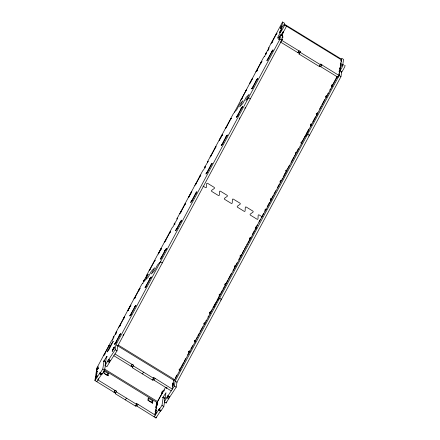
<?xml version="1.0" encoding="UTF-8"?>
<svg xmlns="http://www.w3.org/2000/svg" width="440" height="440" viewBox="0 0 440 440"><rect width="100%" height="100%" fill="white"/><g stroke="black" fill="none" stroke-linecap="round" stroke-linejoin="round"><path stroke-width="0.66" d="M154.875 413.408L154.814 413.815L155.424 414.189L155.276 415.135L136.796 403.574L135.526 406.125L115.181 393.646L116.452 391.094L115.231 390.346L114.054 392.293L94.93 380.562L96.85 368.016L111.32 341.055L112.86 338.965L112.932 339.389M96.278 374.632L96.69 371.932L97.251 371.036L96.85 373.758L96.288 374.655L96.85 373.758M96.283 377.471L96.542 375.782M97.576 369.039L97.834 367.351M95.139 379.214L96.729 376.481L97.031 376.668M96.784 376.376L96.481 376.189L96.921 375.199L95.398 377.526L95.761 377.751M96.426 370.783L98.016 368.049L98.324 368.236M96.811 381.348L96.762 381.684L101.283 374.803L102.08 373.439L101.772 373.252M94.93 380.562L100.249 372.312L100.122 373.125L101.954 374.248L104.627 370.178L105.413 365.052M98.725 378.966L98.665 379.368L98.054 378.994L97.906 379.94L115.198 390.55M101.954 374.248L102.08 373.439M100.122 373.125L102.795 369.05L104.049 360.855L105.88 361.983M108.955 359.706L110.484 360.641L106.92 366.685L105.089 365.563L106.343 357.368L106.788 356.384L107.091 356.57M105.567 364.029L105.804 362.494M105.089 365.563L108.653 359.519L110.451 360.844L117.013 350.856L117.772 345.901L281.743 40.365L283.008 32.104L283.618 32.477L283.685 32.076L283.074 31.702M107.971 373.808L107.784 375.023L108.394 375.397L108.334 375.804L103.45 372.807L103.51 372.405L104.121 372.779L104.308 371.564L103.697 371.19L103.758 370.783L108.642 373.78L108.581 374.187L107.971 373.808L107.113 375.117M112.569 350.834L112.827 349.145M113.718 349.091L113.977 347.402M108.62 359.722L115.181 349.734L115.94 344.779L279.917 39.242L280.594 34.793L282.425 35.915M114.054 392.293L115.231 390.346M115.181 393.646L116.452 391.094M113.828 355.707L131.12 366.311L132.297 364.364L133.518 365.112L132.248 367.67L152.592 380.149L153.863 377.591L172.343 389.153L172.854 385.809L172.244 385.435L172.304 385.028L173.283 385.627M131.12 366.311L132.297 364.364M132.248 367.67L133.518 365.112M135.526 406.125L136.796 403.574M161.024 410.141L155.964 418L135.652 405.317M152.592 380.149L152.713 379.341L171.198 390.896M152.317 401.016L152.136 402.232L152.746 402.606L152.68 403.007L147.802 400.015L147.862 399.608L148.472 399.982L148.66 398.767L148.049 398.393L148.11 397.991L152.994 400.983L152.928 401.39L152.317 401.016L151.459 402.325M154.181 416.537L154.132 416.878L159.445 408.628L159.324 409.437L161.156 410.564L163.829 406.489L164.769 400.345M155.854 413.567L155.546 413.38L156.123 411.516L155.744 412.099M156.42 410.3L155.441 409.701L155.381 410.102L155.991 410.476L155.804 411.692L155.194 411.318L155.133 411.725L156.107 412.324M156.052 410.075C154.841 413.182 157.74 405.009 155.892 408.249M155.953 407.841L156.712 405.757L156.101 405.383L156.162 404.976L157.141 405.576M157.141 405.136L156.97 404.069L157.416 403.084L157.718 403.271M155.964 418L156.118 416.988M164.291 401.874L167.855 395.835L169.686 396.957L166.122 403.002L164.291 401.874L165.99 392.695L162.932 397.348L162.871 397.755L163.251 397.172L164.989 398.442M159.324 409.437L161.997 405.367L163.251 397.172M166.122 403.002L166.276 401.973M344.691 65.566A6.006 0.688 -58.5 0 1 344.564 67.084A6.006 0.688 -58.5 0 1 341.627 72.232L340.945 76.681L176.968 382.217L176.209 387.173L169.653 397.161L167.855 395.835M172.662 384.186L173.239 383.312L173.745 379.973M167.822 396.033L174.383 386.05L175.142 381.09L339.114 75.559L339.861 70.67L339.251 70.296L339.317 69.889L340.291 70.488M280.093 32.324L280.352 30.635M279.862 36.713C280.192 37.884 278.19 42.141 279.285 37.615C280.538 35.392 278.674 38.693 278.982 39.606L279.554 38.731M281.215 27.88C281.666 22.209 280.726 30.674 280.649 28.716L280.957 26.692L281.523 25.855M281.243 30.575L281.501 28.892M284.152 24.635L284.383 23.122L282.552 22L281.627 28.05A6.006 0.688 -58.5 0 1 284.565 24.756A6.006 0.688 -58.5 0 1 281.694 30.514L280.528 32.329A6.006 0.688 -58.5 0 0 277.662 38.088A6.006 0.688 -58.5 0 0 280.594 34.793M281.572 35.756L281.864 33.852L282.436 32.978M282.332 36.559L282.937 36.933L282.876 37.334L282.266 36.96M297.897 52.685L299.041 50.941L281.749 40.332L280.605 42.081L297.897 52.685L299.074 50.738L300.295 51.486L299.024 54.043L319.368 66.523L320.639 63.965L321.86 64.713L320.683 66.66L337.975 77.27L339.119 75.526L340.945 76.681M299.024 54.043L300.295 51.486M319.368 66.523L319.495 65.714L320.683 66.66M342.738 64.983L343.585 59.438L341.754 58.317L340.247 68.173L339.636 67.799L339.576 68.206L340.549 68.805M166.584 387.673L166.447 388.289L167.019 387.701M127.919 310.42L127.815 310.706L130.906 305.052L127.919 310.42L128.266 310.062M161.271 248.567L161.37 248.287L158.279 253.941L161.271 248.567L160.919 248.924L161.381 249.205M188.848 196.895L188.744 197.175L191.835 191.521L188.848 196.895L189.195 196.537M222.2 135.042L222.299 134.756L219.208 140.41L222.2 135.042L221.848 135.399M212.702 308.066C215.743 305.245 215.875 300.366 219.681 298.1L221.513 299.222L220.627 300.13M113.773 338.014L113.151 337.645L114.064 335.945L115.605 333.856L115.907 334.043M144.238 281.248L143.616 280.885L146.069 277.09L146.371 277.277M174.994 224.681L174.081 224.12L175.923 221.463L177.749 218.053L176.82 219.01L202.714 170.764L203.643 169.807L205.475 166.403L204.545 167.354L205.458 167.915M204.545 167.354L208.214 161.293L207.284 162.245L233.178 113.999L234.718 111.909M266.096 54.197L265.474 53.829L267.927 50.034L268.23 50.221M282.552 22L268.213 48.719L269.143 47.762L267.69 50.276L267.999 50.463M104.148 355.003L109.225 345.538M112.629 339.202L114.081 336.694L113.151 337.645M143.616 280.885L144.546 279.928L142.714 283.333L141.785 284.29L115.891 332.541L116.82 331.584L115.368 334.092L115.605 333.856M119.383 326.618L124.46 317.158M134.613 298.238L139.689 288.777M146.141 277.514L145.833 277.327L146.443 276.194L148.467 274.137L145.101 280.352L148.274 277.096L151.338 271.26L154.671 267.768L151.305 273.983L154.352 270.875L157.542 264.891L160.479 261.784L162.311 262.906M149.847 269.852L154.924 260.392M165.077 241.472L170.154 232.012M180.312 213.092L185.389 203.632M195.542 184.707L200.618 175.246M210.777 156.327L215.853 146.867M226.006 127.947L231.083 118.487M241.241 99.561L246.318 90.101M256.471 71.181L261.547 61.721M271.706 42.801L276.782 33.341M103.45 355.718L104.99 353.628L105.061 354.052M118.684 327.333L120.225 325.243L120.296 325.672M133.914 298.952L135.454 296.863L135.762 297.05M140.228 288.723L139.925 288.536L139.084 289.911L139.387 290.098M146.674 275.957L147.285 274.819L146.355 275.776L172.249 227.524L173.179 226.573L175.01 223.163L174.081 224.12M240.543 100.282L242.083 98.192L242.154 98.615M255.772 71.896L257.312 69.806L257.62 69.993M262.086 61.672L261.784 61.485L260.942 62.854L261.245 63.041M250.355 98.857L248.523 97.735L245.801 100.507L249.167 94.292L245.993 97.554L242.93 103.389L239.597 106.876L242.963 100.661L239.789 103.922L236.726 109.758L234.487 112.145L263.643 57.233L264.572 56.276L266.404 52.872L265.474 53.829M271.007 43.516L272.547 41.426L272.85 41.613M114.774 344.097L119.851 334.631M130.004 315.711L135.086 306.251M145.239 287.331L150.315 277.871M160.468 258.946L165.55 249.486M175.703 230.566L180.78 221.106M190.933 202.186L196.014 192.726M206.168 173.795L211.25 164.335M221.403 145.415L226.479 135.954M236.632 117.035L241.714 107.575M251.867 88.649L256.944 79.189M267.096 60.269L272.179 50.809M115.472 343.376L120.549 333.916M130.702 314.996L135.779 305.536M145.937 286.616L151.014 277.151M161.166 258.231L166.243 248.771M176.402 229.851L181.478 220.391M191.631 201.465L196.708 192.005M206.866 173.08L211.943 163.62M222.101 144.7L227.178 135.239M237.331 116.314L242.407 106.854M252.566 87.934L257.642 78.474M267.795 59.554L272.872 50.094M122.991 335.412L123.602 334.279M239.162 118.949L239.773 117.816M244.849 108.356L245.46 107.217M161.507 393.14L162.739 390.94L162.041 391.655L163.02 392.255M156.992 402.573L159.302 398.277M159.511 397.887L162.652 392.035L164.191 389.939L164.263 390.368M157.069 402.441L162.234 393.399L161.623 393.025M163.961 390.181L165.566 387.184M190.273 351.533L189.294 350.939L188.683 352.072L189.294 352.445L180.356 369.094L179.663 369.815L179.053 369.441M205.502 323.152L204.529 322.553L203.918 323.692L204.529 324.066L195.591 340.714L194.981 340.34L194.37 341.473L195.349 342.073M220.737 294.773L219.758 294.173L219.148 295.306L219.758 295.68L210.821 312.334L210.21 311.96L209.605 313.093L210.579 313.693M224.835 284.713L225.445 283.575L226.056 283.949L234.993 267.3L234.382 266.926L234.993 265.788L235.966 266.387M251.202 238.007L250.223 237.407L249.612 238.546L250.223 238.92L241.285 255.569L240.674 255.195L240.07 256.328L241.043 256.927M270.534 199.562L271.145 198.424L271.755 198.798L280.693 182.149L280.082 181.775L280.693 180.637L279.994 181.357L280.968 181.957M296.901 152.856L295.922 152.257L295.312 153.389L295.922 153.769L286.99 170.418L286.38 170.044L285.769 171.177L286.743 171.776M327.366 96.091L326.387 95.491L325.776 96.63L326.387 97.004L317.455 113.652L316.844 113.278L316.234 114.417L317.207 115.016M337.381 76.522L332.684 85.272L332.074 84.898L331.463 86.031L332.442 86.63M189.585 351.131L188.975 352.264L190.135 351.07L195.212 341.611M220.049 294.366L219.439 295.504L220.6 294.305L225.676 284.845L224.516 286.039M239.745 257.659L238.728 259.754M265.744 209.22L265.133 210.359L266.299 209.16L271.376 199.7L270.21 200.893M296.208 152.455L295.598 153.593L296.764 152.399L301.84 142.94L301.065 143.732M175.225 378.076L176.836 375.078M180.62 368.027L183.491 362.675M184.129 361.488L185.724 358.512M187.638 354.948L188.276 353.755M190.779 349.096L192.709 345.499M194.981 340.34L194.282 341.055L194.893 341.429L195.85 339.647M196.488 338.459L197.126 337.266M197.764 336.077L199.359 333.108M199.997 331.914L202.873 326.562M205.689 321.31L206.333 320.111M207.944 317.119L208.588 315.92M210.21 311.96L209.517 312.675L210.128 313.049L212.042 309.48M213.637 306.51L215.551 302.94M217.146 299.965L217.784 298.777M218.422 297.589L219.06 296.401M220.6 293.53L222.211 290.532M222.855 289.333L224.136 286.935M225.445 283.575L224.747 284.295L225.357 284.669L227.909 279.912M228.547 278.718L231.424 273.367M233.019 270.397L234.993 267.3M235.51 265.744L237.122 262.752M240.674 255.195L239.982 255.91L240.592 256.284L241.549 254.502M242.187 253.314L243.782 250.338M244.42 249.15L246.015 246.174M246.653 244.987L247.291 243.799M247.929 242.611L250.223 238.92M252.351 234.366L254.282 230.775M257.378 225.005L255.822 227.904L265.457 210.529L264.847 210.155L265.457 209.022L266.437 209.622M258.929 222.112L260.486 219.219M262.026 216.348L263.544 213.516M267.262 206.586L269.517 202.389M271.145 198.424L270.446 199.144L271.057 199.518L273.29 195.355M273.928 194.161L275.847 190.597M277.442 187.622L279.356 184.052M281.853 179.399L282.497 178.206M283.14 177.007L285.065 173.41L284.834 173.652M286.38 170.044L285.681 170.759L286.291 171.132L286.93 169.945M287.568 168.757L289.482 165.187M291.077 162.212L293.948 156.86M294.586 155.672L295.922 153.769M296.764 151.619L298.37 148.621M302.478 140.971L305.349 135.614M305.987 134.425L308.864 129.074M312.637 122.04L315.535 116.644M316.844 113.278L316.145 113.993L316.756 114.373L317.713 112.585M319.627 109.016L321.222 106.046M321.86 104.858L324.731 99.501M327.547 94.254L328.191 93.06M329.802 90.063L330.445 88.864M332.074 84.898L331.375 85.613L331.986 85.987L336.996 76.654M300.911 142.379L301.521 142.753L302.22 142.038L311.157 125.384L310.547 125.01L311.157 123.877L310.459 124.592L311.432 125.191M240.911 256.465L235.835 265.925L234.669 267.119M155.991 408.012L156.453 407.352M280.291 31.042L279.912 31.62L281.881 28.309L281.435 29.293M280.159 31.917L279.714 32.901L281.683 29.59L281.303 30.173M283.107 32.945L283.685 32.076M282.365 37.802L282.937 36.933M97.768 367.757L98.214 366.768L96.684 369.094L97.053 369.32M98.016 368.049L97.636 368.632L97.939 368.819M106.788 356.384L103.67 361.438L104.049 360.855M96.69 371.932L97.262 371.063M112.767 349.553L112.376 350.147L114.356 346.819L113.911 347.809M112.629 350.427L112.189 351.417L114.169 348.09L113.779 348.684M96.729 376.481L96.344 377.064L96.651 377.25M320.711 66.462L321.86 64.713M340.423 64.158L340.995 63.283L340.384 62.909L340.324 63.316L340.934 63.69M339.928 68.97L340.566 67.996L339.988 69.861L340.368 69.278L340.307 69.685L339.35 71.137M125.356 399.889L126.5 398.145M142.417 373.907L143.566 372.163M341.182 72.264L341.82 71.291M152.999 378.901L153.863 377.591M136.84 406.269L138.017 404.322M153.906 380.286L155.084 378.34M152.169 403.475L152.746 402.606M157.031 403.667L157.416 403.084M156.838 404.949L157.218 404.366L156.393 405.933M155.854 407.066L156.712 405.757M172.601 384.593L173.558 383.136L172.981 385L173.365 384.406L173.299 384.824L172.343 386.276M155.419 411.351L155.991 410.476M165.27 397.694L164.764 398.47L162.932 397.348M155.546 413.38L155.93 412.797L155.1 414.365M339.735 68.591L340.89 66.88A6.006 0.688 -58.5 0 1 343.2 64.752A6.006 0.688 -58.5 0 1 339.796 71.109L341.627 72.232M276.084 34.056L277.013 33.099L276.172 34.474M272.547 41.426L272.619 41.85M260.854 62.436L261.784 61.485M271.562 51.948L271.332 52.19L273.103 49.858L272.261 51.233M257.312 69.806L257.389 70.235M267.707 59.142L266.865 60.511L268.637 58.185L268.406 58.421M245.619 90.822L246.549 89.865L245.707 91.24M256.333 80.333L256.096 80.57L257.873 78.243L257.031 79.613M252.472 87.522L251.631 88.897L253.402 86.564L253.171 86.807M230.384 119.202L231.319 118.245L230.478 119.62M241.098 108.713L240.867 108.95L242.638 106.623L241.797 107.998M226.617 126.808L226.848 126.572L225.308 128.662M237.243 115.901L236.401 117.276L238.172 114.95L237.941 115.187M219.659 139.772L219.313 140.129L219.769 140.41M215.155 147.582L216.084 146.63L215.243 148M225.869 137.093L225.632 137.335L227.409 135.003L226.567 136.378M211.387 155.194L211.618 154.952L210.078 157.041M222.007 144.287L221.166 145.656L222.937 143.33L222.706 143.566M199.92 175.967L200.855 175.01L200.013 176.385M210.634 165.479L210.403 165.715L212.174 163.389L211.332 164.758M196.152 183.573L196.383 183.337L194.843 185.427M206.778 172.667L205.937 174.042L207.708 171.71L207.477 171.952M191.131 192.638L191.483 192.28M184.69 204.347L185.62 203.39L184.778 204.765M195.404 193.859L195.168 194.095L196.944 191.769L196.103 193.144M180.923 211.954L181.154 211.717L179.614 213.807M191.543 201.047L190.702 202.422L192.472 200.096L192.242 200.332M169.455 232.727L170.39 231.776L169.548 233.145M180.169 222.239L179.938 222.481L181.709 220.149L180.868 221.524M165.688 240.339L165.919 240.097L164.379 242.187M176.314 229.433L175.472 230.808L177.243 228.476L177.012 228.712M158.73 253.297L158.384 253.655L158.84 253.935M154.226 261.113L155.155 260.156L154.314 261.531M164.94 250.624L164.703 250.861L166.48 248.534L165.638 249.904M150.458 268.719L150.689 268.483L149.149 270.572M161.079 257.812L160.237 259.188L162.008 256.856L161.777 257.098M331.986 85.987L332.684 85.272M331.529 86.972L332.305 86.174L327.228 95.634L326.062 96.828M325.688 97.719L326.387 97.004M139.925 288.536L138.991 289.493L139.453 289.773M149.705 279.004L149.474 279.246L151.245 276.914L150.403 278.289M135.454 296.863L135.526 297.286M145.849 286.193L145.007 287.568L146.779 285.241L146.548 285.478M316.756 114.373L317.455 113.652M130.454 305.69L130.807 305.333M316.294 115.352L317.07 114.554L311.993 124.014L310.833 125.213L311.674 123.838M310.459 126.099L311.157 125.384M123.761 317.873L124.691 316.921L123.849 318.291M134.475 307.384L134.239 307.626L136.015 305.294L135.174 306.669M130.614 314.578L129.773 315.953L131.543 313.621L131.312 313.858M308.671 136.081L309.557 135.174L307.725 134.052L305.002 136.824L308.297 130.658L308.759 130.939M108.62 346.676L109.461 345.301L108.526 346.258L108.895 346.484M119.24 335.77L119.009 336.006L120.78 333.68L119.939 335.055M115.385 342.958L114.543 344.333L116.314 342.001L116.083 342.243M286.291 171.132L286.99 170.418M285.445 172.513L286.605 171.32L281.529 180.78L280.368 181.973L281.21 180.598M279.994 182.864L280.693 182.149M271.057 199.518L271.755 198.798M264.759 211.25L265.457 210.529M261.415 217.481L262.114 216.761L259.16 214.951A0.721 0.638 44.2 0 0 258.176 215.397L257.983 218.746A0.721 0.638 44.2 0 1 256.993 219.191L250.465 215.188A0.721 0.638 44.2 0 1 250.333 214.055L252.94 212.185A0.721 0.638 44.2 0 0 252.802 211.052L246.274 207.048A0.721 0.638 44.2 0 0 245.295 207.499L245.097 210.843A0.721 0.638 44.2 0 1 244.112 211.294L237.578 207.284A0.721 0.638 44.2 0 1 237.452 206.151L240.053 204.281A0.721 0.638 44.2 0 0 239.91 203.143L233.382 199.139A0.721 0.638 44.2 0 0 232.397 199.59L232.21 202.939A0.721 0.638 44.2 0 1 231.226 203.385L224.691 199.375A0.721 0.638 44.2 0 1 224.56 198.248L227.167 196.378A0.721 0.638 44.2 0 0 227.024 195.239L220.495 191.235A0.721 0.638 44.2 0 0 219.511 191.681L219.323 195.03A0.721 0.638 44.2 0 1 218.339 195.481L211.811 191.477A0.721 0.638 44.2 0 1 211.673 190.339L214.28 188.474A0.721 0.638 44.2 0 0 214.143 187.336L207.614 183.332A0.721 0.638 44.2 0 0 206.63 183.777L206.437 187.127A0.721 0.638 44.2 0 1 205.447 187.572L202.989 186.065M254.98 229.279L256.141 228.085L251.064 237.545L249.904 238.739L250.745 237.364M240.592 256.284L241.285 255.569M234.295 266.508L234.993 265.788M225.357 284.669L226.056 283.949M219.758 294.173L219.06 294.888L220.039 295.488M210.128 313.049L210.821 312.334M209.671 314.023L210.447 313.231L205.37 322.691L204.204 323.884M203.83 324.781L204.529 324.066M194.893 341.429L195.591 340.714M189.294 350.939L188.595 351.654L189.574 352.253M188.595 353.161L189.294 352.445M179.207 370.788L179.982 369.991L174.906 379.456L173.739 380.65L174.581 379.275M162.234 393.399L161.381 394.02M284.196 24.057L341.567 59.246M284.141 24.717L341.512 59.912M341.363 60.858L340.752 60.484L340.692 60.885L341.303 61.259M342.199 65.208L340.83 64.367A6.006 0.688 -58.5 0 0 340.247 65.274M339.697 71.748L339.086 71.374L339.026 71.781L339.636 72.154M281.958 38.984L282.568 39.358L282.507 39.765L281.897 39.391M339.328 74.179L338.718 73.805L338.657 74.206L339.268 74.58M321.827 64.916L339.119 75.526M279.917 39.242L281.743 40.365M300.173 52.294L320.513 64.773M297.93 52.481L299.151 53.235M271.937 42.559L272.245 42.746M268.538 48.901L268.84 49.088M268.301 49.137L268.609 49.324M264.572 56.276L264.88 56.463M325.688 96.212L326.667 96.811M256.707 70.945L257.01 71.132M241.472 99.325L241.78 99.512M302.22 142.038L301.609 141.663L300.999 142.797L301.978 143.396M256.52 227.189L255.91 226.815L255.299 227.948L256.278 228.547M249.524 238.123L250.503 238.722M214.137 306.295L214.594 306.576M213.554 307.192L214.011 307.472M146.443 276.194L146.751 276.381M143.704 281.303L144.007 281.49M142.714 283.333L143.022 283.52M203.83 323.268L204.804 323.868M134.849 297.995L135.151 298.183M119.614 326.381L119.917 326.568M180.356 369.094L179.746 368.72L179.141 369.859L180.114 370.458M116.21 332.717L116.518 332.904M115.979 332.959L116.287 333.146M112.25 340.098L112.558 340.285M118.377 345.158L174.757 379.748M115.94 344.779L174.059 380.463M175.142 381.09L176.968 382.217M173.239 383.312L172.629 382.938L172.562 383.345L173.541 383.944M115.181 349.734L117.013 350.856M174.383 386.05L176.209 387.173M114.972 353.958L132.264 364.568M133.392 365.921L153.736 378.4M131.153 366.108L132.369 366.861M104.385 354.761L104.687 354.948M163.581 391.077L163.889 391.264M106.728 356.785L107.03 356.972M106.343 357.368L106.651 357.555M107.888 360.679L109.72 361.807M167.09 396.995L168.922 398.118M107.762 361.488L109.593 362.615M166.964 397.804L168.795 398.926M104.495 369.045L157.762 401.72M102.795 369.05L104.627 370.178M161.997 405.367L163.829 406.489M104.379 370.117L157.196 402.584L157.097 403.26L156.486 402.886L156.42 403.293L157.399 403.893M157.355 403.491L157.657 403.678M156.97 404.069L157.278 404.256M97.955 368.456L98.263 368.643M104.242 373.527L106.953 375.194M148.049 400.4L151.305 402.397M156.524 406.973L155.914 406.599L155.854 407L156.833 407.6M99.484 373.478L101.316 374.6M158.68 409.794L160.512 410.916M99.451 373.681L101.283 374.803M158.653 409.992L160.485 411.12M96.861 375.606L97.168 375.793M155.678 412.5L155.986 412.687M96.668 376.888L96.971 377.075M116.331 391.903L136.67 404.382M114.087 392.09L115.308 392.838M286.259 25.729A6.006 0.688 -58.5 0 1 283.525 31.636L282.359 33.456A6.006 0.688 -58.5 0 0 281.16 35.47M107.382 351.357L107.25 351.973L109.252 349.124L113.262 341.242L111.683 343.343L107.382 351.357M252.313 78.634L249.777 83.364L252.665 78.276L252.313 78.634"/></g></svg>
